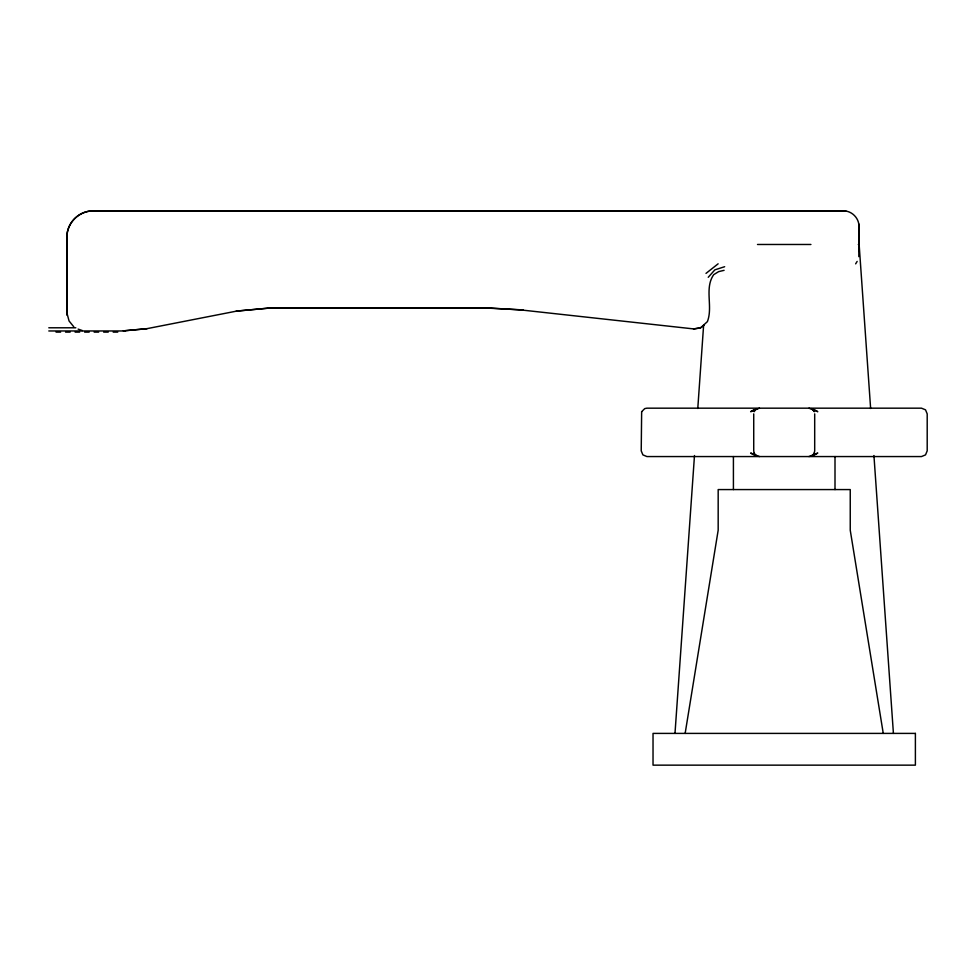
<?xml version="1.0" encoding="UTF-8"?>
<svg xmlns="http://www.w3.org/2000/svg" width="976" height="976" viewBox="0 0 976 976"><rect width="100%" height="100%" fill="white"/><g stroke="black" fill="none" stroke-linecap="round" stroke-linejoin="round"><path stroke-width="1.46" d="M858.807 256.639L858.978 226.054C858.831 217.953 851.889 210.999 843.776 210.853L91.537 210.914C78.495 211.719 67.832 222.394 66.954 235.423L66.88 312.832L69.052 320.958L73.822 326.85M674.989 733.403L694.485 455.536M697.779 408.468L703.635 324.959M685.152 733.403L718.177 530.212L718.177 489.574L850.242 489.574L850.242 530.212L883.256 733.403M811.593 456.121L813.923 454.645L814.692 450.839L814.692 413.885M855.647 263.849L857.148 261.409M755.4 409.847L754.167 411.701L754.485 410.091L756.827 408.602M813.008 454.877L814.252 453.035M708.234 277.294L714.859 269.852L724.656 266.716M706.002 273.39L718.129 263.813M753.728 410.603L757.254 408.602M814.692 454.133L811.154 456.121M704.001 325.313L700.341 327.936L693.509 328.936M753.728 409.847L750.642 411.701L759.45 408.175M814.692 454.877L817.778 453.035L808.97 456.561M724.094 270.328L718.604 271.645L713.688 274.671C704.147 288.506 713.212 306.635 707.393 321.629L700.634 327.814L693.729 328.924L518.329 309.648L486.548 308.062L268.119 308.16L236.143 311.161M123.879 330.827L147.095 328.668M123.318 330.852L146.363 328.778L237.083 311.015L268.888 308.135L491.599 308.148L523.295 310.112M845.887 211.023L91.427 210.95C78.397 211.829 67.722 222.491 66.917 235.533L67.088 315.333M757.498 244.476L810.922 244.476M858.307 244.476L859.136 244.476L870.629 408.468M48.8 327.79L75.835 327.79M48.8 330.962L124.989 330.962M56.047 332.108L60.597 332.108M65.575 332.108L70.126 332.108M75.103 332.108L79.654 332.108M84.619 332.108L89.17 332.108M94.147 332.108L98.698 332.108M103.676 332.108L108.226 332.108M113.192 332.108L117.742 332.108M808.97 408.175L817.778 411.701L814.692 409.847M759.45 456.561L750.642 453.035L753.728 454.877M78.117 329.107L82.338 330.571M811.154 408.602L814.692 410.603M757.254 456.121L753.728 454.133M811.593 408.602L813.923 410.091L814.252 411.701L813.008 409.847M756.827 456.121L754.485 454.645L753.728 450.839L753.728 413.885M754.167 453.035L755.4 454.877M873.935 455.536L893.418 733.403M858.807 223.943L858.941 248.697M835.005 456.561L835.005 489.574M733.415 456.561L733.415 489.574M641.647 411.701L641.22 450.839L642.891 454.877L646.929 456.561L921.49 456.561L925.529 454.877L927.2 450.839L927.2 413.885L925.529 409.847L921.49 408.175L646.929 408.175L644.746 408.602L641.647 411.701M915.39 733.403L653.029 733.403L653.029 765.147L915.39 765.147L915.39 733.403"/></g></svg>
